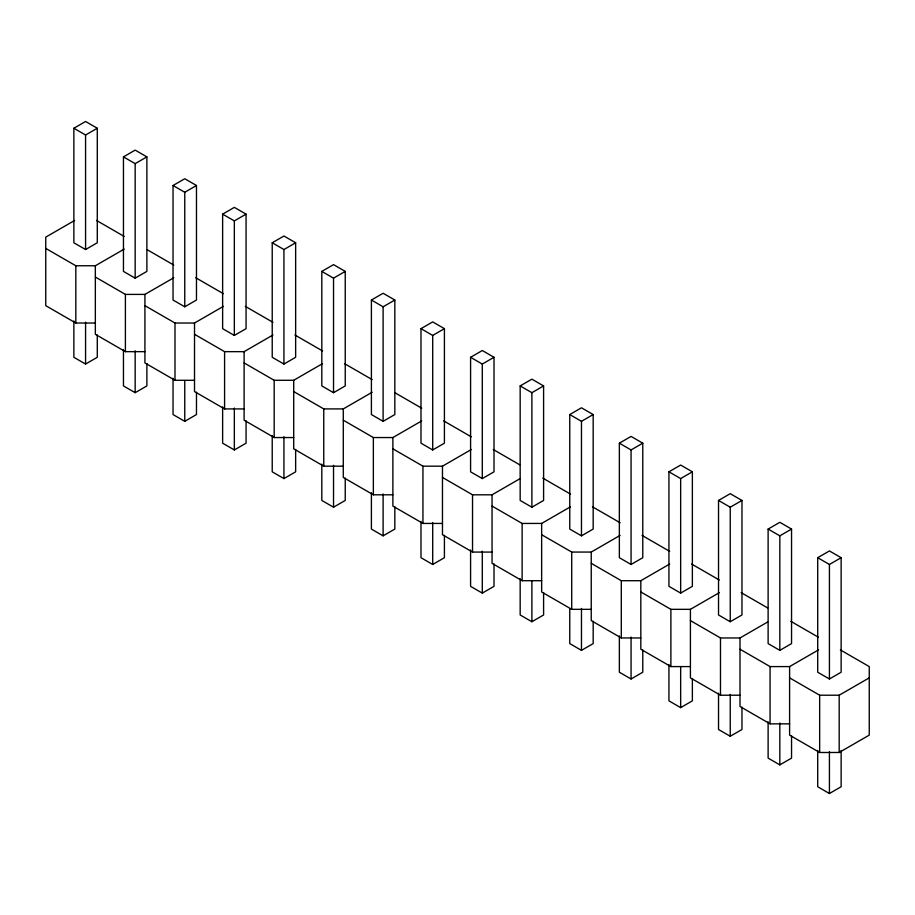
<?xml version="1.0" encoding="UTF-8"?>
<svg xmlns="http://www.w3.org/2000/svg" width="915" height="915" viewBox="0 0 915 915"><rect width="100%" height="100%" fill="white"/><g stroke="black" fill="none" stroke-linecap="round" stroke-linejoin="round"><path stroke-width="1.37" d="M73.863 128.249L85.575 121.489L97.287 128.249L97.287 242.772L85.575 249.532L73.863 242.772L73.863 128.249L85.575 135.008L97.287 128.249M123.456 156.877L135.168 150.117L146.88 156.877L146.88 271.4L135.168 278.171L123.456 271.4L123.456 156.877L135.168 163.648L146.88 156.877M74.618 220.469L45.75 237.134L45.75 305.667L75.819 323.029L95.343 323.029M173.038 185.505L184.761 178.745L196.473 185.505L196.473 300.029L184.761 306.8L173.038 300.029L173.038 185.505L184.761 192.276L196.473 185.505M45.75 248.411L75.819 265.762L95.343 265.762L124.2 249.097M222.631 214.144L234.343 207.373L246.066 214.144L246.066 328.668L234.343 335.428L222.631 328.668L222.631 214.144L234.343 220.904L246.066 214.144M95.343 277.039L125.401 294.401L144.925 294.401L173.793 277.737M272.224 242.772L283.936 236.013L295.648 242.772L295.648 357.296L283.936 364.056L272.224 357.296L272.224 242.772L283.936 249.532L295.648 242.772M73.863 320.982L73.863 357.296L85.575 364.056L97.287 357.296L97.287 334.947M144.925 305.667L174.994 323.029L194.518 323.029L223.386 306.365M321.817 271.4L333.529 264.641L345.241 271.4L345.241 385.924L333.529 392.684L321.817 385.924L321.817 271.4L333.529 278.16L345.241 271.4M123.456 349.61L123.456 385.924L135.168 392.684L146.88 385.924L146.88 363.575M194.518 334.295L224.587 351.657L244.111 351.657L272.967 334.993M371.399 300.029L383.111 293.269L394.834 300.029L394.834 414.552L383.111 421.323L371.399 414.552L371.399 300.029L383.111 306.8L394.834 300.029M173.038 378.25L173.038 414.552L184.761 421.323L196.473 414.552L196.473 392.215M244.111 362.935L274.18 380.285L293.704 380.285L322.56 363.621M420.991 328.657L432.704 321.897L444.416 328.657L444.416 443.18L432.704 449.951L420.991 443.18L420.991 328.657L432.704 335.428L444.416 328.657M222.631 406.878L222.631 443.192L234.343 449.951L246.066 443.192L246.066 420.843M293.704 391.563L323.761 408.913L343.285 408.913L372.153 392.249M470.584 357.296L482.297 350.525L494.009 357.296L494.009 471.82L482.297 478.579L470.584 471.82L470.584 357.296L482.297 364.056L494.009 357.296M272.224 435.506L272.224 471.82L283.936 478.579L295.648 471.82L295.648 449.471M343.285 420.191L373.354 437.553L392.878 437.553L421.746 420.889M520.166 385.924L531.889 379.165L543.601 385.924L543.601 500.448L531.889 507.207L520.166 500.448L520.166 385.924L531.889 392.684L543.601 385.924M321.817 464.134L321.817 500.448L333.529 507.207L345.241 500.448L345.241 478.099M392.878 448.819L422.947 466.181L442.471 466.181L471.328 449.517M569.759 414.552L581.471 407.793L593.183 414.552L593.183 529.076L581.471 535.835L569.759 529.076L569.759 414.552L581.471 421.312L593.183 414.552M371.399 492.762L371.399 529.076L383.111 535.835L394.834 529.076L394.834 506.727M442.471 477.447L472.529 494.809L492.053 494.809L519.72 478.842M619.352 443.18L631.064 436.421L642.776 443.18L642.776 557.704L631.064 564.463L619.352 557.704L619.352 443.18L631.064 449.951L642.776 443.18M420.991 521.39L420.991 557.704L432.704 564.475L444.416 557.704L444.416 535.366M492.053 506.087L522.122 523.437L541.646 523.437L570.514 506.773M668.934 471.808L680.657 465.049L692.369 471.808L692.369 586.332L680.657 593.103L668.934 586.332L668.934 471.808L680.657 478.579L692.369 471.808M470.584 550.029L470.584 586.343L482.297 593.103L494.009 586.343L494.009 563.995M541.646 534.715L571.715 552.065L591.239 552.065L620.096 535.401M718.527 500.448L730.239 493.677L741.962 500.448L741.962 614.971L730.239 621.731L718.527 614.971L718.527 500.448L730.239 507.207L741.962 500.448M520.166 578.657L520.166 614.971L531.889 621.731L543.601 614.971L543.601 592.623M591.239 563.343L621.296 580.705L640.82 580.705L669.688 564.04M768.12 529.076L779.832 522.316L791.544 529.076L791.544 643.6L779.832 650.359L768.12 643.6L768.12 529.076L779.832 535.835L791.544 529.076M569.759 608.681L569.759 643.6L581.471 650.359L593.183 643.6L593.183 621.251M640.82 591.971L670.889 609.333L690.413 609.333L719.282 592.668M817.713 557.704L829.425 550.944L841.137 557.704L841.137 672.228L829.425 678.987L817.713 672.228L817.713 557.704L829.425 564.463L841.137 557.704M619.352 635.914L619.352 672.228L631.064 678.987L642.776 672.228L642.776 649.879M690.413 620.599L720.482 637.961L740.006 637.961L767.662 621.994M668.934 664.542L668.934 700.856L680.657 707.627L692.369 700.856L692.369 678.518M740.006 649.238L770.075 666.589L789.599 666.589L818.456 649.925M718.527 693.181L718.527 729.495L730.239 736.255L741.962 729.495L741.962 707.146M789.599 677.866L819.657 695.217L839.181 695.217L869.25 677.866M768.12 721.809L768.12 758.123L779.832 764.883L791.544 758.123L791.544 735.774M789.599 666.589L789.599 735.122L819.657 752.485L839.181 752.485L869.25 735.122L869.25 666.589L840.382 649.925M817.713 750.437L817.713 786.751L829.425 793.511L841.137 786.751L841.137 750.437M95.343 265.762L95.343 334.295L125.401 351.657L144.925 351.657M144.925 294.401L144.925 362.935L174.994 380.285L194.518 380.285M194.518 323.029L194.518 391.563L224.587 408.925L244.111 408.925M244.111 351.657L244.111 420.191L274.18 437.553L293.704 437.553M293.704 380.285L293.704 448.819L323.761 466.181L343.285 466.181M343.285 408.913L343.285 477.447L373.354 494.809L392.878 494.809M392.878 437.553L392.878 506.087L422.947 523.437L442.471 523.437M442.471 466.181L442.471 534.715L472.529 552.077L492.053 552.077M492.053 494.809L492.053 563.343L522.122 580.705L541.646 580.705M541.646 523.437L541.646 591.971L571.715 609.333L591.239 609.333M591.239 552.065L591.239 620.599L621.296 637.961L640.82 637.961M640.82 580.705L640.82 649.238L670.889 666.589L690.413 666.589M690.413 609.333L690.413 677.866L720.482 695.217L740.006 695.217M740.006 637.961L740.006 706.494L770.075 723.856L789.599 723.856M96.544 220.469L124.2 236.447M147.338 249.795L173.793 265.075M195.719 277.737L223.386 293.704M245.311 306.365L272.967 322.332M294.904 334.993L322.56 350.96M344.486 363.621L372.153 379.599M395.28 392.947L421.746 408.227M443.672 420.889L471.328 436.855M493.254 449.517L519.72 464.786M542.847 478.145L570.514 494.111M592.44 506.773L620.096 522.751M642.033 535.401L669.688 551.379M691.614 564.04L719.282 580.007M741.207 592.668L767.662 607.937M790.8 621.296L818.456 637.263M839.181 695.217L839.181 752.485M829.425 564.463L829.425 678.987M829.425 751.615L829.425 793.511M819.657 695.217L819.657 752.485M779.832 535.835L779.832 650.359M779.832 722.987L779.832 764.883M770.075 666.589L770.075 723.856M730.239 507.207L730.239 621.731M730.239 694.359L730.239 736.255M720.482 637.961L720.482 695.217M680.657 478.579L680.657 593.103M680.657 667.115L680.657 707.627M670.889 609.333L670.889 666.589M631.064 449.951L631.064 564.463M631.064 637.092L631.064 678.987M621.296 580.705L621.296 637.961M581.471 421.312L581.471 535.835M581.471 608.464L581.471 650.359M571.715 552.065L571.715 609.333M531.889 392.684L531.889 507.207M531.889 581.231L531.889 621.731M522.122 523.437L522.122 580.705M482.297 364.056L482.297 478.579M482.297 551.207L482.297 593.103M472.529 494.809L472.529 552.077M432.704 335.428L432.704 449.951M432.704 522.568L432.704 564.475M422.947 466.181L422.947 523.437M383.111 306.8L383.111 421.323M383.111 493.94L383.111 535.835M373.354 437.553L373.354 494.809M333.529 278.16L333.529 392.684M333.529 465.312L333.529 507.207M323.761 408.913L323.761 466.181M283.936 249.532L283.936 364.056M283.936 436.684L283.936 478.579M274.18 380.285L274.18 437.553M234.343 220.904L234.343 335.428M234.343 408.056L234.343 449.951M224.587 351.657L224.587 408.925M184.761 192.276L184.761 306.8M184.761 380.812L184.761 421.323M174.994 323.029L174.994 380.285M135.168 163.648L135.168 278.171M135.168 350.788L135.168 392.684M125.401 294.401L125.401 351.657M85.575 135.008L85.575 249.532M85.575 322.16L85.575 364.056M75.819 265.762L75.819 323.029"/></g></svg>
